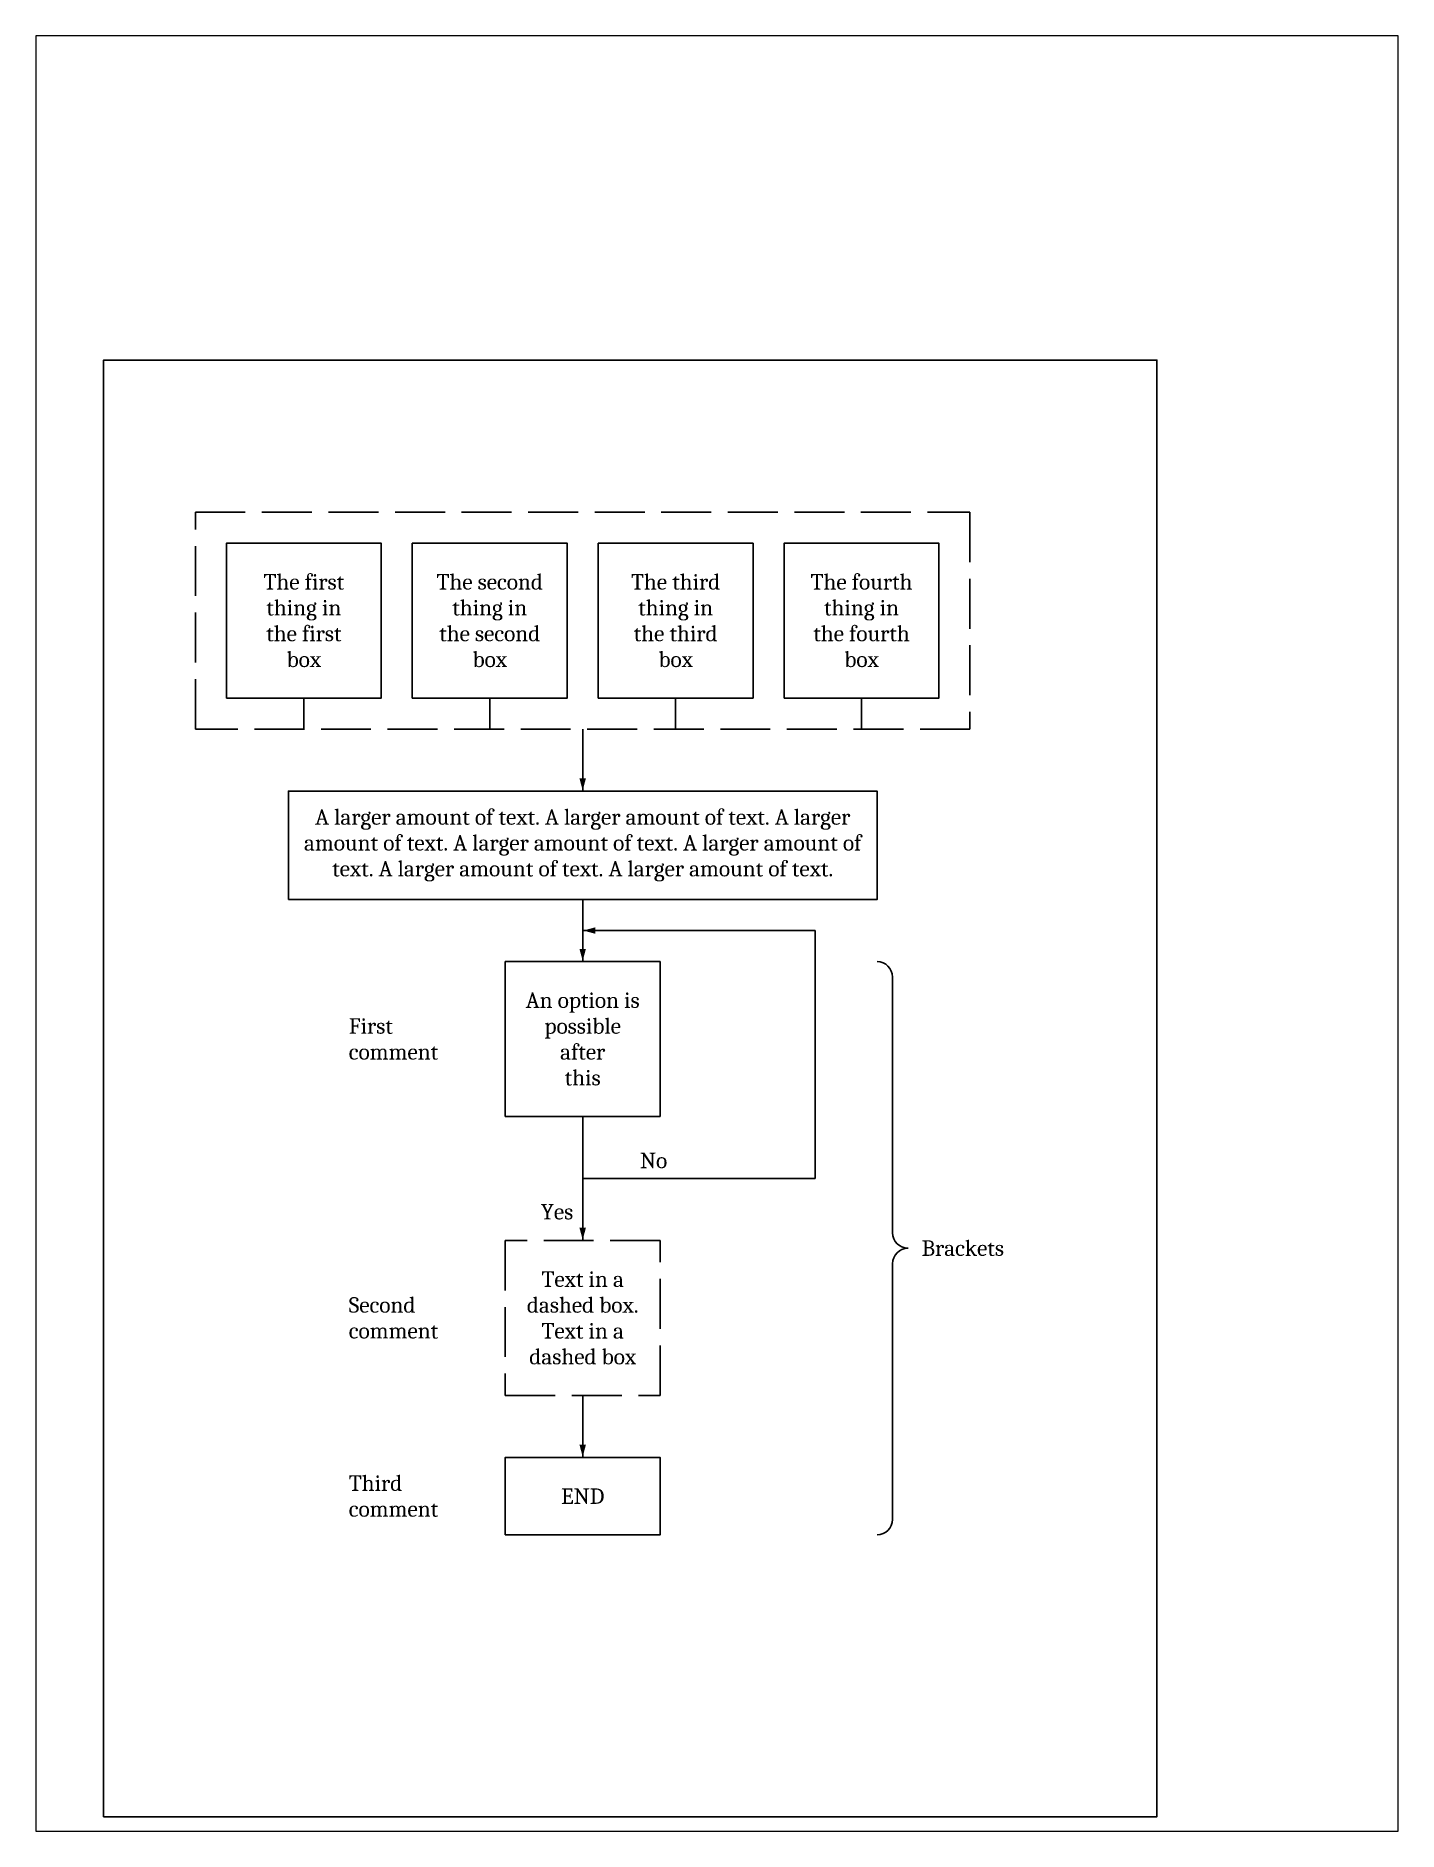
# Paper-space layout 'Présentation1' of a CAD drawing. Extents: x 20 to 179, y 26 to 235.
# The model-space entities are those that its viewports show. They can reach past a viewport. Long polylines and large blocks are cut down to what shows.
import ezdxf

# ---------------------------------------------------------------- set-up
doc = ezdxf.new("R2010")
doc.units = 0
doc.linetypes.add('ACAD_ISO02W100E', pattern=[5.6, 4.2, -1.4])
doc.layers.get('0').update_dxf_attribs({"color": 31, "linetype": 'CONTINUOUS', "plot": 0})
for name, color, linetype in [('00.1-SYMBOLS', 3, 'CONTINUOUS'), ('00.4-TEXT', 2, 'CONTINUOUS'), ('01.4-CONTINUOUS-035', 7, 'CONTINUOUS'), ('01.5-CONTINUOUS-050', 4, 'CONTINUOUS'), ('02.4-DASHED-035', 7, 'ACAD_ISO02W100E')]:
    doc.layers.add(name, color=color, linetype=linetype)
doc.layers.add('00.8-CADRES', color=9, linetype='CONTINUOUS', plot=False)
doc.styles.add('Cambria-2-5', font='Cambria.ttf', dxfattribs={"height": 2.5})
doc.styles.add('Latin-2-5', font='ISOCP.SHX', dxfattribs={"height": 2.5})
doc.dimstyles.new('ISO129 TC10', dxfattribs={"dimscale": 0, "dimtxt": 2.5, "dimasz": 2, "dimexe": 1.5, "dimexo": 0, "dimgap": 1, "dimtad": 1, "dimdsep": 46, "dimlunit": 6, "dimtxsty": 'Latin-2-5', "dimblk": 'FL30°iso129', "dimcen": 1.75, "dimclrd": 256, "dimclre": 256, "dimclrt": 2, "dimaunit": 1, "dimadec": 0, "dimazin": 0, "dimtfac": 2.5, "dimtmove": 0, "dimatfit": 0, "dimldrblk": 'FL30°iso129', "dimfxl": 1, "dimtolj": 1, "dimtzin": 0, "dimlwd": -1, "dimlwe": -1, "dimarcsym": 0})

# ---------------------------------------------------------------- blocks, each defined once
blk = doc.blocks.new('FL30°iso129')
blk.add_hatch(color=256).paths.add_polyline_path([(-0.05, 0), (-1.02, 0.26), (-1.02, -0.26)])

msp = doc.modelspace()

# ---------------------------------------------------------------- linework, layer by layer
at = {"layer": '00.1-SYMBOLS'}
for p, q in [((114.82, 102.97), (114.82, 142.99)), ((127.32, 135.47), (127.32, 94.22)), ((77.32, 102.97), (114.82, 102.97)), ((127.32, 47.97), (127.32, 89.22))]:
    msp.add_line(p, q, dxfattribs=at)
for centre, start, end in [((124.82, 135.47), 0, 90), ((129.82, 94.22), 180, 270), ((129.82, 89.22), 90, 180), ((124.82, 47.97), 270, 0)]:
    msp.add_arc(centre, 2.5, start, end, dxfattribs=at)
at = {"layer": '00.8-CADRES'}
msp.add_lwpolyline([(0, 0), (170, 0), (170, 235), (0, 235)], close=True, dxfattribs=at)
at = {"layer": '01.4-CONTINUOUS-035'}
for p, q in [((32.32, 180.47), (32.32, 175.47)), ((62.32, 180.47), (62.32, 175.47)), ((92.32, 180.47), (92.32, 175.47)), ((122.32, 180.47), (122.32, 175.47))]:
    msp.add_line(p, q, dxfattribs=at)
for points in [[(19.82, 180.47), (44.82, 180.47), (44.82, 205.47), (19.82, 205.47)], [(49.82, 180.47), (74.82, 180.47), (74.82, 205.47), (49.82, 205.47)], [(79.82, 180.47), (104.82, 180.47), (104.82, 205.47), (79.82, 205.47)], [(109.82, 180.47), (134.82, 180.47), (134.82, 205.47), (109.82, 205.47)], [(29.82, 147.97), (124.82, 147.97), (124.82, 165.47), (29.82, 165.47)], [(64.82, 112.97), (89.82, 112.97), (89.82, 137.97), (64.82, 137.97)], [(64.82, 45.47), (89.82, 45.47), (89.82, 57.97), (64.82, 57.97)]]:
    msp.add_lwpolyline(points, close=True, dxfattribs=at)
at = {"layer": '02.4-DASHED-035'}
for points in [[(14.82, 210.47), (139.82, 210.47), (139.82, 175.47), (14.82, 175.47)], [(64.82, 67.97), (89.82, 67.97), (89.82, 92.97), (64.82, 92.97)]]:
    msp.add_lwpolyline(points, close=True, dxfattribs=at)

# ---------------------------------------------------------------- texts
at = {"layer": '00.4-TEXT', "char_height": 2.5, "style": 'Cambria-2-5'}
for s, width, insert, attachment_point in [('The first\\Pthing in\\Pthe first\\Pbox', 25.5025, (32.32, 192.97), 5), ('The second\\Pthing in\\Pthe second\\Pbox', 25.5025, (62.32, 192.97), 5), ('The third\\Pthing in\\Pthe third\\Pbox', 25.5025, (92.32, 192.97), 5), ('The fourth\\Pthing in\\Pthe fourth\\Pbox', 25.5025, (122.32, 192.97), 5), ('A larger amount of text. A larger amount of text. A larger amount of text. A larger amount of text. A larger amount of text. A larger amount of text. A larger amount of text. ', 91.7203, (77.32, 156.72), 5), ('An option is possible\\Pafter\\Pthis', 25.5025, (77.32, 125.47), 5), ('First\\Pcomment', 25.5025, (39.57, 125.47), 4), ('No', 25.5025, (88.76, 105.87), 5), ('Yes', 25.5025, (73.19, 97.6), 5), ('Brackets', 25.5025, (138.66, 91.72), 5), ('Text in a\\Pdashed box. Text in a\\Pdashed box', 25.5025, (77.32, 80.47), 5), ('Second\\Pcomment', 25.5025, (39.57, 80.47), 4), ('Third\\Pcomment', 25.5025, (39.57, 51.72), 4), ('END', 25.5025, (77.32, 51.72), 5)]:
    msp.add_mtext_dynamic_manual_height_columns(s, width=width, gutter_width=10, heights=[0], dxfattribs=dict(at, insert=insert, attachment_point=attachment_point))

# ---------------------------------------------------------------- leaders
at = {"layer": '00.1-SYMBOLS'}
for points in [[(77.32, 165.47), (77.32, 175.47)], [(77.32, 137.97), (77.32, 147.97)], [(77.32, 142.97), (114.82, 142.99)], [(77.32, 92.97), (77.32, 112.97)], [(77.32, 57.97), (77.32, 67.97)]]:
    msp.add_leader(points, dimstyle='ISO129 TC10', override={"dimscale": 1, "dimtad": 0}, dxfattribs=at)

psp = doc.layouts.new('Présentation1')

# ---------------------------------------------------------------- viewports
at = {"layer": '01.5-CONTINUOUS-050'}
psp.add_viewport(center=(99.21, 130.71), size=(158.73, 209.13), view_center_point=(99, 142.5), view_height=289.634, dxfattribs=at)

doc.saveas('drawing.dxf')
